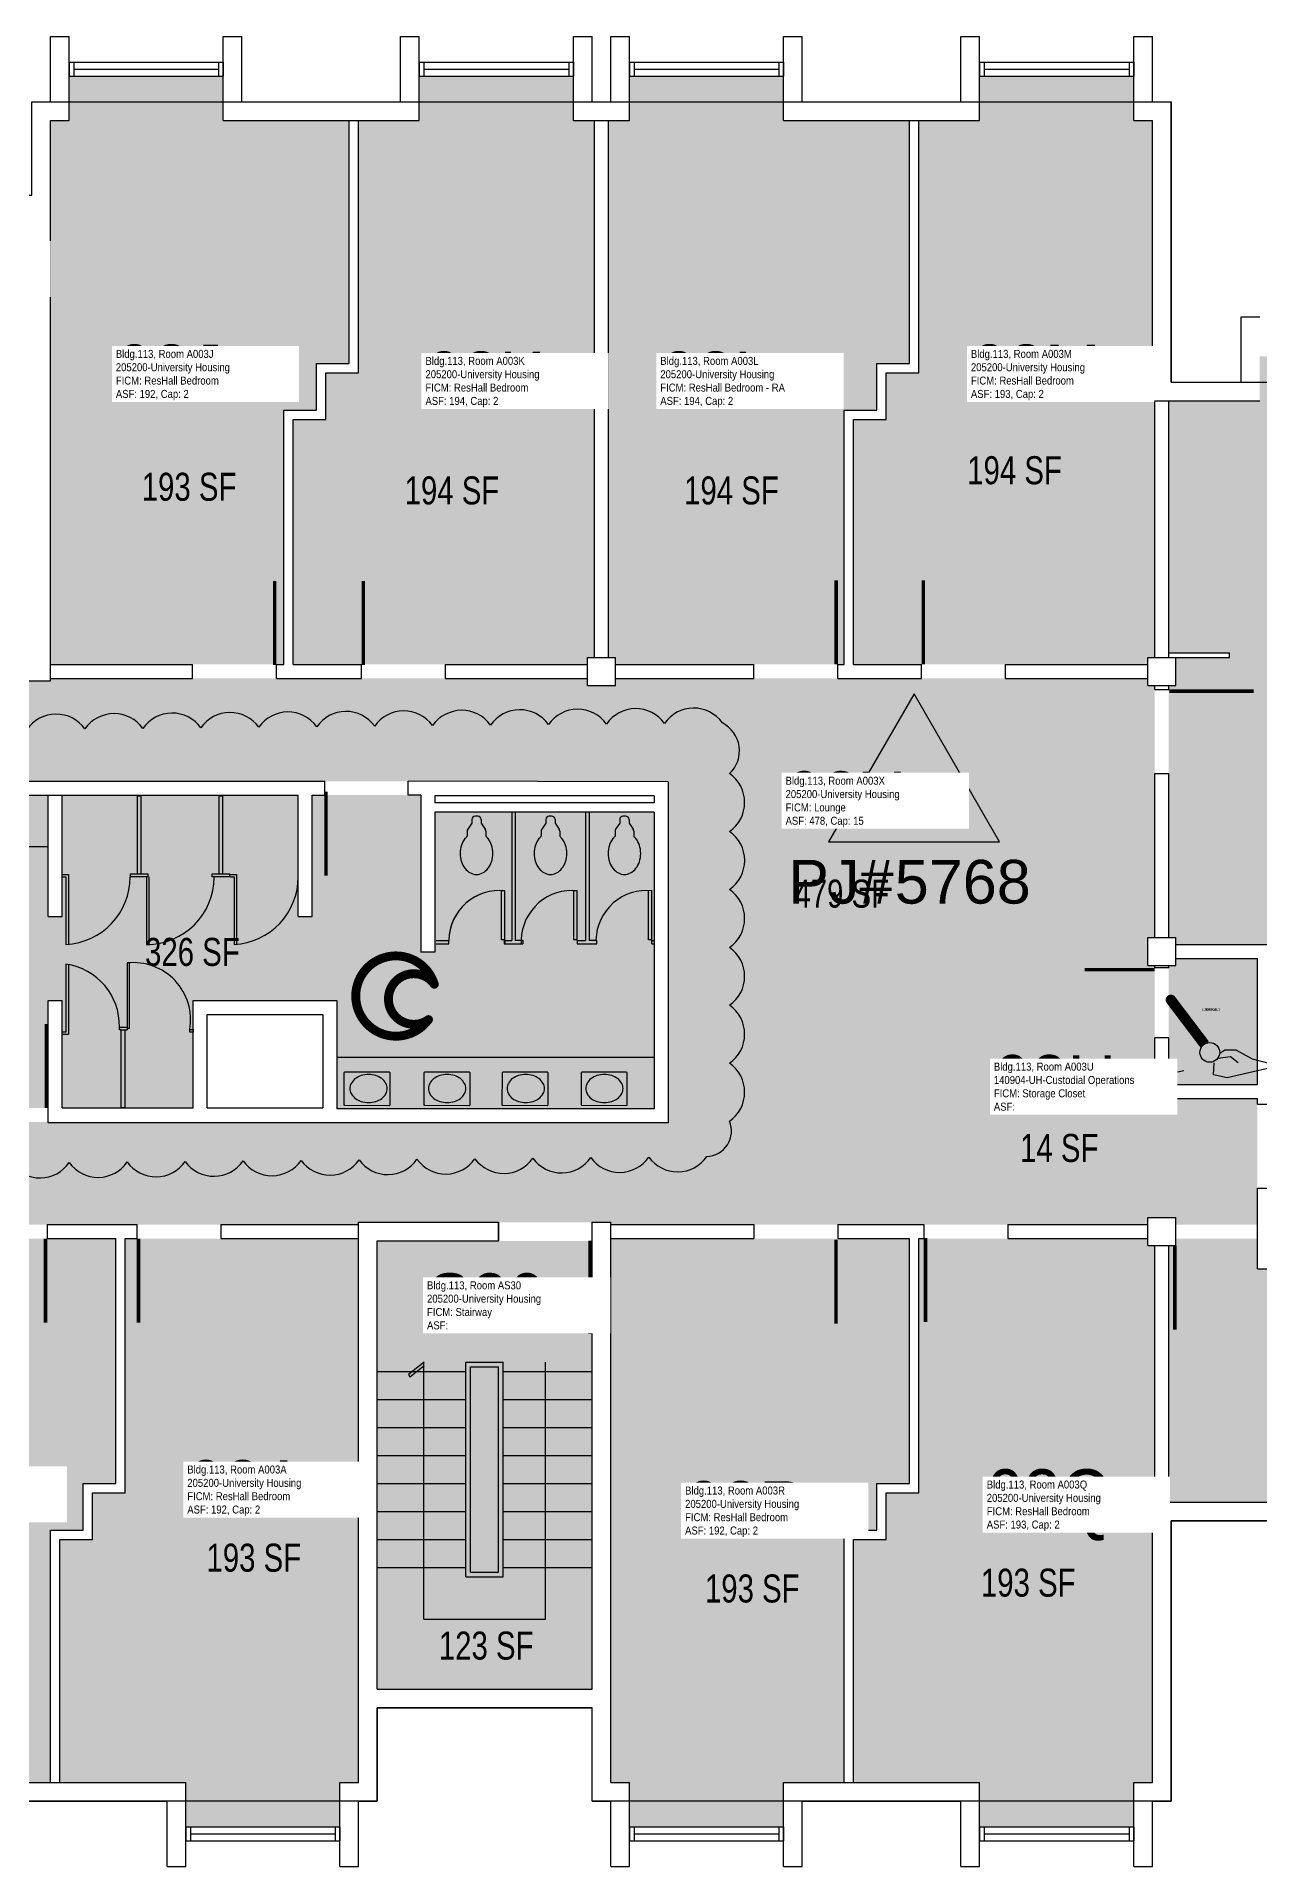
# Model space of a CAD drawing. Header units: inches. Extents: x -196 to 3268, y -1228 to 4808.
# Drawn here: x 458 to 982, y 2828 to 3612 of the extents above; entities that cross this region are included whole.
import ezdxf
from ezdxf.enums import TextEntityAlignment as Align

# ---------------------------------------------------------------- set-up
doc = ezdxf.new("R2010")
doc.units = ezdxf.units.IN
doc.header["$LTSCALE"] = 100
doc.header["$MEASUREMENT"] = 0
doc.layers.get('0').update_dxf_attribs({"linetype": 'CONTINUOUS'})
for name, color, linetype in [('A-DOOR', 2, 'CONTINUOUS'), ('A-FLOR', 3, 'CONTINUOUS'), ('A-GLAZ', 1, 'CONTINUOUS'), ('A-IDEN-ICON', 4, 'CONTINUOUS'), ('A-IDEN-RNUM', 7, 'CONTINUOUS'), ('A-IDEN-SNUM', 4, 'CONTINUOUS'), ('A-IDEN-VNUM', 4, 'CONTINUOUS'), ('A-SITE', 3, 'CONTINUOUS'), ('A-WALL', 5, 'CONTINUOUS'), ('AREA-TEXT', 3, 'CONTINUOUS'), ('P-SANR-FIXT', 2, 'CONTINUOUS'), ('Rooms-Category-Color', 7, 'CONTINUOUS'), ('Rooms-College-Color', 7, 'CONTINUOUS'), ('Rooms-Department-Color', 7, 'CONTINUOUS'), ('Rooms-Division-Color', 7, 'CONTINUOUS'), ('Rooms-Information', 7, 'CONTINUOUS')]:
    doc.layers.add(name, color=color, linetype=linetype)
doc.layers.add('A-REV', color=1, linetype='CONTINUOUS', true_color=0xff0000)
doc.styles.add('Arial', font='arial.ttf')
doc.styles.add('CP_AREA', font='arial.ttf', dxfattribs={"height": 15})
doc.styles.add('CP_ROOMSNUMBER', font='arial.ttf', dxfattribs={"height": 1})
doc.styles.add('CP_ROOMVNUMBER', font='arial.ttf', dxfattribs={"width": 0.85, "height": 0.075})

# ---------------------------------------------------------------- blocks, each defined once
blk = doc.blocks.new('CPBATH')
at = {"const_width": 0.0127}
for points in [[(0.0571, 0.0168, 0.861492), (-0.0551, 0, 1)], [(0.0571, 0.0168, 0.729002), (-0.0084, -0.0042, 1)], [(-0.0551, 0, 0.726902), (0.0487, -0.0337, 1)], [(-0.0084, -0.0042, 0.609468), (0.0487, -0.0337, 1)]]:
    blk.add_lwpolyline(points, format="xyb", dxfattribs=at)
at = {"const_width": 0.00637}
for points in [[(0.0544, 0.0152, 1), (0.0599, 0.0184, 1)], [(0.0459, -0.0353, 1), (0.0515, -0.0321, 1)]]:
    blk.add_lwpolyline(points, format="xyb", close=True, dxfattribs=at)
blk = doc.blocks.new('CPCUST')
for p, q in [((0.0171, -0.0639), (0.02, -0.0466)), ((0.0262, -0.0408), (0.0446, -0.0406)), ((0.0297, -0.0341), (0.0376, -0.0302)), ((0.0376, -0.0302), (0.0533, -0.0324)), ((0.0446, -0.0406), (0.0543, -0.0505)), ((0.0533, -0.0324), (0.0745, -0.0479)), ((0.0745, -0.0479), (0.1117, -0.0625)), ((0.0358, -0.0705), (0.0171, -0.0639)), ((0.1117, -0.0625), (0.0358, -0.0705))]:
    blk.add_line(p, q)
at = {"const_width": 0.015}
blk.add_lwpolyline([(-0.03, 0.05), (0.01, -0.0193)], dxfattribs=at)
at = {"const_width": 0.0075}
blk.add_lwpolyline([(-0.0332, 0.0481, 1), (-0.0268, 0.0519, 1)], format="xyb", close=True, dxfattribs=at)
blk.add_circle((0.0158, -0.0313), 0.0141)
blk = doc.blocks.new('TOILET')
for p, q in [((-4, 8.45), (-4, 10.63)), ((4, 8.45), (4, 10.63)), ((-2, 5), (-3.75, 7.62)), ((-2, 3.5), (-2, 5)), ((-0.5, 2), (0.5, 2)), ((2, 5), (3.75, 7.62)), ((2, 3.5), (2, 5))]:
    blk.add_line(p, q)
for points in [[(0, 27, 0.122953), (-2.58, 26.35, 0.105488), (-4.95, 24.36, 0.087567), (-6.44, 21.54, 0.078075), (-7, 18, 0.078075), (-6.44, 14.46, 0.087567), (-4.95, 11.64, 0.046878), (-4, 10.63, 0.122953)], [(4, 10.63, 0.046878), (4.95, 11.64, 0.087567), (6.44, 14.46, 0.078075), (7, 18, 0.078075), (6.44, 21.54, 0.087567), (4.95, 24.36, 0.105488), (2.58, 26.35, 0.122953), (0, 27, 0.122953)]]:
    blk.add_lwpolyline(points, format="xyb")
for centre, start, end in [((-2.5, 8.45), 180, 213.69007), ((2.5, 8.45), 326.30993, 0), ((-0.5, 3.5), 180, 270), ((0.5, 3.5), 270, 0)]:
    blk.add_arc(centre, 1.5, start, end)
blk = doc.blocks.new('SINK')
blk.add_lwpolyline([(8, 0, 0.126822), (7.43, 2.2, 0.10607), (5.66, 4.24, 0.085783), (3.15, 5.52, 0.075445), (0, 6, 0.075445), (-3.15, 5.52, 0.085783), (-5.66, 4.24, 0.10607), (-7.43, 2.2, 0.126822), (-8, 0, 0.126822), (-7.43, -2.2, 0.10607), (-5.66, -4.24, 0.085783), (-3.15, -5.52, 0.075445), (0, -6, 0.075445), (3.15, -5.52, 0.085783), (5.66, -4.24, 0.10607), (7.43, -2.2, 0.126822)], format="xyb", close=True)
blk = doc.blocks.new('ProjectRev')
at = {"transparency": 16777216}
for p, q in [((0, 0.122), (-0.1221, -0.0895)), ((0.1221, -0.0895), (0, 0.122)), ((-0.1221, -0.0895), (0.1221, -0.0895))]:
    blk.add_line(p, q, dxfattribs=at)
at = {"transparency": 16777216, "insert": (-0.1798, -0.1151), "char_height": 0.0625, "attachment_point": 1, "style": 'Arial'}
blk.add_mtext_dynamic_manual_height_columns('PJ#', width=0.24749, gutter_width=0.3125, heights=[0], dxfattribs=at)
at = {"transparency": 16777216, "style": 'Arial', "width": 0.75}
blk.add_attdef('YEAR', text='', height=0.0625, dxfattribs=at).set_placement((0, -0.0359), align=Align.MIDDLE_CENTER)
at = {"transparency": 16777216, "style": 'Arial'}
blk.add_attdef('PROJECT', text='', height=0.0625, dxfattribs=at).set_placement((-0.0276, -0.1151), align=Align.TOP_LEFT)

msp = doc.modelspace()

# ---------------------------------------------------------------- hatches: boundary and pattern name
at = {"layer": 'Rooms-Category-Color', "true_color": 0x728ef3}
for points in [[(538, 3576), (538, 3595), (472, 3595), (472, 3576), (464, 3576), (464, 3343), (524.82, 3343), (564, 3343), (564, 3452), (578, 3452), (578, 3472), (592, 3472), (592, 3576)], [(622, 3595), (688, 3595), (688, 3576), (697, 3576), (697, 3346), (694, 3346), (694, 3343), (568, 3343), (568, 3448), (582, 3448), (582, 3468), (596, 3468), (596, 3576), (622, 3576)], [(712, 3576), (703, 3576), (703, 3346), (706, 3346), (706, 3343), (804, 3343), (804, 3452), (818, 3452), (818, 3472), (832, 3472), (832, 3576), (778, 3576), (778, 3595), (712, 3595)], [(808, 3343), (808, 3448), (822, 3448), (822, 3468), (836, 3468), (836, 3576), (862, 3576), (862, 3595), (928, 3595), (928, 3576), (936, 3576), (936, 3456), (937, 3456), (937, 3346), (934, 3346), (934, 3343), (873.16, 3343), (837.16, 3343), (808, 3343), (837.16, 3343)], [(982, 3456), (982, 3475), (1048, 3475), (1048, 3456), (1056, 3456), (1056, 3223), (946, 3223), (946, 3226), (943, 3226), (943, 3296.26), (943, 3332.26), (943, 3334), (944, 3334), (946, 3334), (946, 3346), (969, 3346), (969, 3348), (943, 3348), (943, 3456)], [(79, 3283), (79, 3337), (114, 3337), (114, 3334), (126, 3334), (126, 3337), (356, 3337), (356, 3336), (363.88, 3336), (464, 3336), (464, 3337), (523.33, 3337), (523.33, 3293), (321, 3293), (321, 3147), (463, 3147), (463, 3146.65), (523.33, 3146.65), (523.33, 3103), (366, 3103), (366, 3106), (354, 3106), (354, 3103), (126, 3103), (126, 3106), (123, 3106), (123, 3214), (126, 3214), (126, 3226), (123, 3226), (123, 3283)], [(523.33, 3293), (523.33, 3337), (694, 3337), (694, 3334), (706, 3334), (706, 3337), (934, 3337), (934, 3333.97), (937, 3333.97), (937, 3226), (934, 3226), (934, 3214), (937, 3214), (937, 3157), (981, 3157), (981, 3103), (946, 3103), (946, 3106), (934, 3106), (934, 3103), (704, 3103), (704, 3104), (695.88, 3104), (655.88, 3104), (596, 3104), (596, 3103), (523.33, 3103), (523.33, 3146.65), (728.62, 3146.65), (728.62, 3292.65)], [(545, 3287), (570.18, 3287), (570.18, 3235), (576.18, 3235), (576.18, 3287), (587, 3287), (618, 3287), (621, 3287), (622.62, 3287), (622.63, 3219.91), (627, 3219.65), (628.62, 3219.65), (628.62, 3279.98), (658.62, 3279.65), (660.62, 3279.65), (690.62, 3279.65), (692.62, 3279.65), (697, 3279.65), (722.62, 3279.65), (722.62, 3152.65), (697, 3152.65), (586.62, 3152.97), (586.62, 3199), (578, 3199), (525.18, 3199), (525.18, 3153), (518, 3153), (515, 3153), (509, 3153), (507, 3153), (501, 3153), (475, 3153), (469, 3153), (469, 3199), (463, 3199), (463, 3153), (430.05, 3153), (427, 3153), (427, 3220), (421, 3220), (421, 3160), (391, 3160), (391, 3218), (389, 3218), (389, 3160), (359, 3160), (359, 3218), (357, 3218), (357, 3160), (327, 3160), (327, 3287), (463, 3287), (463, 3235), (469, 3235), (469, 3287), (501, 3287), (507, 3287), (537, 3287), (539, 3287)], [(943, 3163), (981, 3163), (981, 3217), (946, 3217), (946, 3214), (943, 3214), (943, 3212.96), (943, 3182.96)], [(944, 2984), (943, 2984), (1146, 2984), (1146, 2965), (1212, 2965), (1212, 2984), (1220, 2984), (1220, 3084), (1113, 3084), (1113, 3098), (1093, 3098), (1093, 3112), (987, 3112), (987, 3084), (981, 3084), (981, 3097), (946, 3097), (946, 3094), (943, 3094), (943, 2984)], [(438, 2864), (464, 2864), (464, 2972), (478, 2972), (478, 2992), (492, 2992), (492, 3097), (462.68, 3097), (426.68, 3097), (366, 3097), (366, 3094), (363, 3094), (363, 2864), (372, 2864), (372, 2845), (438, 2845), (438, 2864), (438, 2845)], [(522, 2845), (522, 2864), (468, 2864), (468, 2968), (482, 2968), (482, 2988), (496, 2988), (496, 3097), (501, 3097), (537, 3097), (596, 3097), (596, 2864), (588, 2864), (588, 2845)], [(804, 2972), (818, 2972), (818, 2992), (832, 2992), (832, 3097), (801.27, 3097), (832, 3097), (801.27, 3097), (765.27, 3097), (704, 3097), (704, 3043), (704, 3037), (704, 2958), (704, 2952), (704, 2864), (712, 2864), (712, 2845), (778, 2845), (778, 2864), (804, 2864)], [(928, 2864), (936, 2864), (936, 2984), (937, 2984), (937, 3094), (934, 3094), (934, 3097), (874.07, 3097), (836, 3097), (836, 2988), (822, 2988), (822, 2968), (808, 2968), (808, 2864), (862, 2864), (862, 2845), (928, 2845)]]:
    msp.add_hatch(color=171, dxfattribs=at).paths.add_polyline_path(points)
at = {"layer": 'Rooms-Category-Color', "true_color": 0xadadad}
msp.add_hatch(color=253, dxfattribs=at).paths.add_polyline_path([(696, 2952), (696, 2958), (696, 3096), (656, 3096), (604, 3096), (604, 2958), (604, 2952), (604, 2904), (696, 2904)])
at = {"layer": 'Rooms-College-Color', "true_color": 0xadadad}
for points in [[(538, 3576), (538, 3595), (472, 3595), (472, 3576), (464, 3576), (464, 3343), (524.82, 3343), (564, 3343), (564, 3452), (578, 3452), (578, 3472), (592, 3472), (592, 3576)], [(622, 3595), (688, 3595), (688, 3576), (697, 3576), (697, 3346), (694, 3346), (694, 3343), (568, 3343), (568, 3448), (582, 3448), (582, 3468), (596, 3468), (596, 3576), (622, 3576)], [(712, 3576), (703, 3576), (703, 3346), (706, 3346), (706, 3343), (804, 3343), (804, 3452), (818, 3452), (818, 3472), (832, 3472), (832, 3576), (778, 3576), (778, 3595), (712, 3595)], [(808, 3343), (808, 3448), (822, 3448), (822, 3468), (836, 3468), (836, 3576), (862, 3576), (862, 3595), (928, 3595), (928, 3576), (936, 3576), (936, 3456), (937, 3456), (937, 3346), (934, 3346), (934, 3343), (873.16, 3343), (837.16, 3343), (808, 3343), (837.16, 3343)], [(982, 3456), (982, 3475), (1048, 3475), (1048, 3456), (1056, 3456), (1056, 3223), (946, 3223), (946, 3226), (943, 3226), (943, 3296.26), (943, 3332.26), (943, 3334), (944, 3334), (946, 3334), (946, 3346), (969, 3346), (969, 3348), (943, 3348), (943, 3456)], [(79, 3283), (79, 3337), (114, 3337), (114, 3334), (126, 3334), (126, 3337), (356, 3337), (356, 3336), (363.88, 3336), (464, 3336), (464, 3337), (523.33, 3337), (523.33, 3293), (321, 3293), (321, 3147), (463, 3147), (463, 3146.65), (523.33, 3146.65), (523.33, 3103), (366, 3103), (366, 3106), (354, 3106), (354, 3103), (126, 3103), (126, 3106), (123, 3106), (123, 3214), (126, 3214), (126, 3226), (123, 3226), (123, 3283)], [(523.33, 3293), (523.33, 3337), (694, 3337), (694, 3334), (706, 3334), (706, 3337), (934, 3337), (934, 3333.97), (937, 3333.97), (937, 3226), (934, 3226), (934, 3214), (937, 3214), (937, 3157), (981, 3157), (981, 3103), (946, 3103), (946, 3106), (934, 3106), (934, 3103), (704, 3103), (704, 3104), (695.88, 3104), (655.88, 3104), (596, 3104), (596, 3103), (523.33, 3103), (523.33, 3146.65), (728.62, 3146.65), (728.62, 3292.65)], [(545, 3287), (570.18, 3287), (570.18, 3235), (576.18, 3235), (576.18, 3287), (587, 3287), (618, 3287), (621, 3287), (622.62, 3287), (622.63, 3219.91), (627, 3219.65), (628.62, 3219.65), (628.62, 3279.98), (658.62, 3279.65), (660.62, 3279.65), (690.62, 3279.65), (692.62, 3279.65), (697, 3279.65), (722.62, 3279.65), (722.62, 3152.65), (697, 3152.65), (586.62, 3152.97), (586.62, 3199), (578, 3199), (525.18, 3199), (525.18, 3153), (518, 3153), (515, 3153), (509, 3153), (507, 3153), (501, 3153), (475, 3153), (469, 3153), (469, 3199), (463, 3199), (463, 3153), (430.05, 3153), (427, 3153), (427, 3220), (421, 3220), (421, 3160), (391, 3160), (391, 3218), (389, 3218), (389, 3160), (359, 3160), (359, 3218), (357, 3218), (357, 3160), (327, 3160), (327, 3287), (463, 3287), (463, 3235), (469, 3235), (469, 3287), (501, 3287), (507, 3287), (537, 3287), (539, 3287)], [(943, 3163), (981, 3163), (981, 3217), (946, 3217), (946, 3214), (943, 3214), (943, 3212.96), (943, 3182.96)], [(944, 2984), (943, 2984), (1146, 2984), (1146, 2965), (1212, 2965), (1212, 2984), (1220, 2984), (1220, 3084), (1113, 3084), (1113, 3098), (1093, 3098), (1093, 3112), (987, 3112), (987, 3084), (981, 3084), (981, 3097), (946, 3097), (946, 3094), (943, 3094), (943, 2984)], [(438, 2864), (464, 2864), (464, 2972), (478, 2972), (478, 2992), (492, 2992), (492, 3097), (462.68, 3097), (426.68, 3097), (366, 3097), (366, 3094), (363, 3094), (363, 2864), (372, 2864), (372, 2845), (438, 2845), (438, 2864), (438, 2845)], [(522, 2845), (522, 2864), (468, 2864), (468, 2968), (482, 2968), (482, 2988), (496, 2988), (496, 3097), (501, 3097), (537, 3097), (596, 3097), (596, 2864), (588, 2864), (588, 2845)], [(804, 2972), (818, 2972), (818, 2992), (832, 2992), (832, 3097), (801.27, 3097), (832, 3097), (801.27, 3097), (765.27, 3097), (704, 3097), (704, 3043), (704, 3037), (704, 2958), (704, 2952), (704, 2864), (712, 2864), (712, 2845), (778, 2845), (778, 2864), (804, 2864)], [(928, 2864), (936, 2864), (936, 2984), (937, 2984), (937, 3094), (934, 3094), (934, 3097), (874.07, 3097), (836, 3097), (836, 2988), (822, 2988), (822, 2968), (808, 2968), (808, 2864), (862, 2864), (862, 2845), (928, 2845)], [(696, 2952), (696, 2958), (696, 3096), (656, 3096), (604, 3096), (604, 2958), (604, 2952), (604, 2904), (696, 2904)]]:
    msp.add_hatch(color=253, dxfattribs=at).paths.add_polyline_path(points)
at = {"layer": 'Rooms-Department-Color', "true_color": 0x604aed}
for points in [[(538, 3576), (538, 3595), (472, 3595), (472, 3576), (464, 3576), (464, 3343), (524.82, 3343), (564, 3343), (564, 3452), (578, 3452), (578, 3472), (592, 3472), (592, 3576)], [(622, 3595), (688, 3595), (688, 3576), (697, 3576), (697, 3346), (694, 3346), (694, 3343), (568, 3343), (568, 3448), (582, 3448), (582, 3468), (596, 3468), (596, 3576), (622, 3576)], [(712, 3576), (703, 3576), (703, 3346), (706, 3346), (706, 3343), (804, 3343), (804, 3452), (818, 3452), (818, 3472), (832, 3472), (832, 3576), (778, 3576), (778, 3595), (712, 3595)], [(808, 3343), (808, 3448), (822, 3448), (822, 3468), (836, 3468), (836, 3576), (862, 3576), (862, 3595), (928, 3595), (928, 3576), (936, 3576), (936, 3456), (937, 3456), (937, 3346), (934, 3346), (934, 3343), (873.16, 3343), (837.16, 3343), (808, 3343), (837.16, 3343)], [(982, 3456), (982, 3475), (1048, 3475), (1048, 3456), (1056, 3456), (1056, 3223), (946, 3223), (946, 3226), (943, 3226), (943, 3296.26), (943, 3332.26), (943, 3334), (944, 3334), (946, 3334), (946, 3346), (969, 3346), (969, 3348), (943, 3348), (943, 3456)], [(79, 3283), (79, 3337), (114, 3337), (114, 3334), (126, 3334), (126, 3337), (356, 3337), (356, 3336), (363.88, 3336), (464, 3336), (464, 3337), (523.33, 3337), (523.33, 3293), (321, 3293), (321, 3147), (463, 3147), (463, 3146.65), (523.33, 3146.65), (523.33, 3103), (366, 3103), (366, 3106), (354, 3106), (354, 3103), (126, 3103), (126, 3106), (123, 3106), (123, 3214), (126, 3214), (126, 3226), (123, 3226), (123, 3283)], [(523.33, 3293), (523.33, 3337), (694, 3337), (694, 3334), (706, 3334), (706, 3337), (934, 3337), (934, 3333.97), (937, 3333.97), (937, 3226), (934, 3226), (934, 3214), (937, 3214), (937, 3157), (981, 3157), (981, 3103), (946, 3103), (946, 3106), (934, 3106), (934, 3103), (704, 3103), (704, 3104), (695.88, 3104), (655.88, 3104), (596, 3104), (596, 3103), (523.33, 3103), (523.33, 3146.65), (728.62, 3146.65), (728.62, 3292.65)], [(545, 3287), (570.18, 3287), (570.18, 3235), (576.18, 3235), (576.18, 3287), (587, 3287), (618, 3287), (621, 3287), (622.62, 3287), (622.63, 3219.91), (627, 3219.65), (628.62, 3219.65), (628.62, 3279.98), (658.62, 3279.65), (660.62, 3279.65), (690.62, 3279.65), (692.62, 3279.65), (697, 3279.65), (722.62, 3279.65), (722.62, 3152.65), (697, 3152.65), (586.62, 3152.97), (586.62, 3199), (578, 3199), (525.18, 3199), (525.18, 3153), (518, 3153), (515, 3153), (509, 3153), (507, 3153), (501, 3153), (475, 3153), (469, 3153), (469, 3199), (463, 3199), (463, 3153), (430.05, 3153), (427, 3153), (427, 3220), (421, 3220), (421, 3160), (391, 3160), (391, 3218), (389, 3218), (389, 3160), (359, 3160), (359, 3218), (357, 3218), (357, 3160), (327, 3160), (327, 3287), (463, 3287), (463, 3235), (469, 3235), (469, 3287), (501, 3287), (507, 3287), (537, 3287), (539, 3287)], [(943, 3163), (981, 3163), (981, 3217), (946, 3217), (946, 3214), (943, 3214), (943, 3212.96), (943, 3182.96)], [(944, 2984), (943, 2984), (1146, 2984), (1146, 2965), (1212, 2965), (1212, 2984), (1220, 2984), (1220, 3084), (1113, 3084), (1113, 3098), (1093, 3098), (1093, 3112), (987, 3112), (987, 3084), (981, 3084), (981, 3097), (946, 3097), (946, 3094), (943, 3094), (943, 2984)], [(438, 2864), (464, 2864), (464, 2972), (478, 2972), (478, 2992), (492, 2992), (492, 3097), (462.68, 3097), (426.68, 3097), (366, 3097), (366, 3094), (363, 3094), (363, 2864), (372, 2864), (372, 2845), (438, 2845), (438, 2864), (438, 2845)], [(522, 2845), (522, 2864), (468, 2864), (468, 2968), (482, 2968), (482, 2988), (496, 2988), (496, 3097), (501, 3097), (537, 3097), (596, 3097), (596, 2864), (588, 2864), (588, 2845)], [(804, 2972), (818, 2972), (818, 2992), (832, 2992), (832, 3097), (801.27, 3097), (832, 3097), (801.27, 3097), (765.27, 3097), (704, 3097), (704, 3043), (704, 3037), (704, 2958), (704, 2952), (704, 2864), (712, 2864), (712, 2845), (778, 2845), (778, 2864), (804, 2864)], [(928, 2864), (936, 2864), (936, 2984), (937, 2984), (937, 3094), (934, 3094), (934, 3097), (874.07, 3097), (836, 3097), (836, 2988), (822, 2988), (822, 2968), (808, 2968), (808, 2864), (862, 2864), (862, 2845), (928, 2845)]]:
    msp.add_hatch(color=173, dxfattribs=at).paths.add_polyline_path(points)
at = {"layer": 'Rooms-Department-Color', "true_color": 0xacacac}
msp.add_hatch(color=253, dxfattribs=at).paths.add_polyline_path([(696, 2952), (696, 2958), (696, 3096), (656, 3096), (604, 3096), (604, 2958), (604, 2952), (604, 2904), (696, 2904)])
at = {"layer": 'Rooms-Division-Color', "true_color": 0x604aed}
for points in [[(538, 3576), (538, 3595), (472, 3595), (472, 3576), (464, 3576), (464, 3343), (524.82, 3343), (564, 3343), (564, 3452), (578, 3452), (578, 3472), (592, 3472), (592, 3576)], [(622, 3595), (688, 3595), (688, 3576), (697, 3576), (697, 3346), (694, 3346), (694, 3343), (568, 3343), (568, 3448), (582, 3448), (582, 3468), (596, 3468), (596, 3576), (622, 3576)], [(712, 3576), (703, 3576), (703, 3346), (706, 3346), (706, 3343), (804, 3343), (804, 3452), (818, 3452), (818, 3472), (832, 3472), (832, 3576), (778, 3576), (778, 3595), (712, 3595)], [(808, 3343), (808, 3448), (822, 3448), (822, 3468), (836, 3468), (836, 3576), (862, 3576), (862, 3595), (928, 3595), (928, 3576), (936, 3576), (936, 3456), (937, 3456), (937, 3346), (934, 3346), (934, 3343), (873.16, 3343), (837.16, 3343), (808, 3343), (837.16, 3343)], [(982, 3456), (982, 3475), (1048, 3475), (1048, 3456), (1056, 3456), (1056, 3223), (946, 3223), (946, 3226), (943, 3226), (943, 3296.26), (943, 3332.26), (943, 3334), (944, 3334), (946, 3334), (946, 3346), (969, 3346), (969, 3348), (943, 3348), (943, 3456)], [(79, 3283), (79, 3337), (114, 3337), (114, 3334), (126, 3334), (126, 3337), (356, 3337), (356, 3336), (363.88, 3336), (464, 3336), (464, 3337), (523.33, 3337), (523.33, 3293), (321, 3293), (321, 3147), (463, 3147), (463, 3146.65), (523.33, 3146.65), (523.33, 3103), (366, 3103), (366, 3106), (354, 3106), (354, 3103), (126, 3103), (126, 3106), (123, 3106), (123, 3214), (126, 3214), (126, 3226), (123, 3226), (123, 3283)], [(523.33, 3293), (523.33, 3337), (694, 3337), (694, 3334), (706, 3334), (706, 3337), (934, 3337), (934, 3333.97), (937, 3333.97), (937, 3226), (934, 3226), (934, 3214), (937, 3214), (937, 3157), (981, 3157), (981, 3103), (946, 3103), (946, 3106), (934, 3106), (934, 3103), (704, 3103), (704, 3104), (695.88, 3104), (655.88, 3104), (596, 3104), (596, 3103), (523.33, 3103), (523.33, 3146.65), (728.62, 3146.65), (728.62, 3292.65)], [(545, 3287), (570.18, 3287), (570.18, 3235), (576.18, 3235), (576.18, 3287), (587, 3287), (618, 3287), (621, 3287), (622.62, 3287), (622.63, 3219.91), (627, 3219.65), (628.62, 3219.65), (628.62, 3279.98), (658.62, 3279.65), (660.62, 3279.65), (690.62, 3279.65), (692.62, 3279.65), (697, 3279.65), (722.62, 3279.65), (722.62, 3152.65), (697, 3152.65), (586.62, 3152.97), (586.62, 3199), (578, 3199), (525.18, 3199), (525.18, 3153), (518, 3153), (515, 3153), (509, 3153), (507, 3153), (501, 3153), (475, 3153), (469, 3153), (469, 3199), (463, 3199), (463, 3153), (430.05, 3153), (427, 3153), (427, 3220), (421, 3220), (421, 3160), (391, 3160), (391, 3218), (389, 3218), (389, 3160), (359, 3160), (359, 3218), (357, 3218), (357, 3160), (327, 3160), (327, 3287), (463, 3287), (463, 3235), (469, 3235), (469, 3287), (501, 3287), (507, 3287), (537, 3287), (539, 3287)], [(943, 3163), (981, 3163), (981, 3217), (946, 3217), (946, 3214), (943, 3214), (943, 3212.96), (943, 3182.96)], [(944, 2984), (943, 2984), (1146, 2984), (1146, 2965), (1212, 2965), (1212, 2984), (1220, 2984), (1220, 3084), (1113, 3084), (1113, 3098), (1093, 3098), (1093, 3112), (987, 3112), (987, 3084), (981, 3084), (981, 3097), (946, 3097), (946, 3094), (943, 3094), (943, 2984)], [(438, 2864), (464, 2864), (464, 2972), (478, 2972), (478, 2992), (492, 2992), (492, 3097), (462.68, 3097), (426.68, 3097), (366, 3097), (366, 3094), (363, 3094), (363, 2864), (372, 2864), (372, 2845), (438, 2845), (438, 2864), (438, 2845)], [(522, 2845), (522, 2864), (468, 2864), (468, 2968), (482, 2968), (482, 2988), (496, 2988), (496, 3097), (501, 3097), (537, 3097), (596, 3097), (596, 2864), (588, 2864), (588, 2845)], [(804, 2972), (818, 2972), (818, 2992), (832, 2992), (832, 3097), (801.27, 3097), (832, 3097), (801.27, 3097), (765.27, 3097), (704, 3097), (704, 3043), (704, 3037), (704, 2958), (704, 2952), (704, 2864), (712, 2864), (712, 2845), (778, 2845), (778, 2864), (804, 2864)], [(928, 2864), (936, 2864), (936, 2984), (937, 2984), (937, 3094), (934, 3094), (934, 3097), (874.07, 3097), (836, 3097), (836, 2988), (822, 2988), (822, 2968), (808, 2968), (808, 2864), (862, 2864), (862, 2845), (928, 2845)]]:
    msp.add_hatch(color=173, dxfattribs=at).paths.add_polyline_path(points)
at = {"layer": 'Rooms-Division-Color', "true_color": 0xadadad}
msp.add_hatch(color=253, dxfattribs=at).paths.add_polyline_path([(696, 2952), (696, 2958), (696, 3096), (656, 3096), (604, 3096), (604, 2958), (604, 2952), (604, 2904), (696, 2904)])

# ---------------------------------------------------------------- linework, layer by layer
for p, q in [((661.6, 3280), (661.6, 3224.75)), ((661.6, 3280), (661.6, 3224.75)), ((663.1, 3280), (663.1, 3224.75)), ((663.1, 3280), (663.1, 3224.75)), ((693.26, 3280), (693.26, 3224.75)), ((694.76, 3280), (694.76, 3224.75)), ((694.76, 3280), (694.76, 3224.75)), ((469.18, 3253), (471.68, 3253)), ((469.18, 3252), (470.68, 3252)), ((470.68, 3252), (470.68, 3223)), ((471.68, 3253), (471.68, 3223)), ((505.18, 3252), (505.18, 3223)), ((506.18, 3252), (506.18, 3223)), ((541.18, 3253), (543.68, 3253)), ((541.18, 3252), (542.68, 3252)), ((542.68, 3252), (542.68, 3223)), ((543.68, 3253), (543.68, 3223)), ((657.18, 3225), (657.18, 3246)), ((658.68, 3246), (657.18, 3246)), ((658.68, 3225), (658.68, 3246)), ((688.18, 3225), (688.18, 3246)), ((689.68, 3246), (688.18, 3246)), ((689.68, 3225), (689.68, 3246)), ((720.18, 3225), (720.18, 3246)), ((721.68, 3225), (721.68, 3246)), ((505.18, 3223), (506.68, 3223)), ((629.18, 3224.75), (634.68, 3224.75)), ((629.18, 3223.25), (634.68, 3223.25)), ((634.68, 3223.25), (634.68, 3224.75)), ((658.68, 3225), (657.18, 3225)), ((658.35, 3224.75), (661.6, 3224.75)), ((658.35, 3224.75), (658.35, 3223.25)), ((658.35, 3223.25), (666.35, 3223.25)), ((658.68, 3224.75), (661.6, 3224.75)), ((658.68, 3224.75), (658.68, 3223.25)), ((658.68, 3223.25), (665.68, 3223.25)), ((665.68, 3224.75), (663.1, 3224.75)), ((666.35, 3224.75), (663.1, 3224.75)), ((665.68, 3224.75), (665.68, 3223.25)), ((666.35, 3224.75), (666.35, 3223.25)), ((689.68, 3225), (688.18, 3225)), ((689.68, 3224.75), (693.26, 3224.75)), ((689.68, 3224.75), (689.68, 3223.25)), ((689.68, 3223.25), (697.68, 3223.25)), ((690.01, 3224.75), (693.26, 3224.75)), ((690.01, 3223.25), (698.01, 3223.25)), ((697.68, 3224.75), (694.76, 3224.75)), ((698.01, 3224.75), (694.76, 3224.75)), ((698.01, 3223.25), (698.01, 3224.75)), ((698.01, 3223.25), (698.01, 3224.75)), ((721.68, 3225), (720.18, 3225)), ((721.68, 3223.25), (721.68, 3224.75)), ((721.68, 3223.25), (721.68, 3224.75)), ((721.68, 3224.75), (722.62, 3224.75)), ((721.68, 3224.75), (722.62, 3224.75)), ((721.68, 3223.25), (722.62, 3223.25)), ((721.68, 3223.25), (722.62, 3223.25)), ((470.68, 3214.54), (470.68, 3185.54)), ((471.68, 3214.54), (471.68, 3184.54)), ((496.91, 3215.07), (496.91, 3186.37)), ((497.91, 3187), (497.91, 3215.07)), ((469.23, 3185.54), (470.73, 3185.54)), ((469.23, 3184.54), (471.68, 3184.54))]:
    msp.add_line(p, q)
for points in [[(501.29, 3253.27), (501.29, 3286.64), (502.79, 3286.64), (502.79, 3253.27)], [(536.24, 3253.27), (536.24, 3286.64), (537.74, 3286.64), (537.74, 3253.27)], [(505.79, 3253.27), (505.79, 3252.02), (498.29, 3252.02), (498.29, 3253.27), (505.79, 3253.27)], [(540.74, 3253.27), (540.74, 3252.02), (533.24, 3252.02), (533.24, 3253.27), (540.74, 3253.27)], [(634.68, 3223.25), (634.68, 3224.75)], [(494.38, 3186.37), (493.56, 3186.4), (493.56, 3187.65), (496.91, 3187.62)], [(495.88, 3186.37), (495.88, 3153), (494.38, 3153), (494.38, 3186.37), (496.91, 3186.37)], [(497.91, 3187), (496.91, 3186.99)], [(523.68, 3185.37), (523.68, 3186.62), (525.18, 3186.62), (525.18, 3185.37), (523.68, 3185.37)]]:
    msp.add_lwpolyline(points)
for centre, radius, start, end in [((469.18, 3252), 29, 272.9649, 0), ((505.18, 3252), 29, 270, 0), ((541.11, 3252.03), 29.07, 273.10084, 359.9407), ((656.28, 3224.53), 21.6, 83.60543, 178.76642), ((656.27, 3224.54), 21.59, 83.59849, 179.44594), ((687.28, 3224.53), 21.6, 83.60543, 178.76642), ((719.28, 3224.53), 21.6, 83.60543, 178.76642), ((467.08, 3188.29), 26.49, 358.61535, 82.19172), ((499.61, 3190.8), 24.43, 350.15005, 96.35171)]:
    msp.add_arc(centre, radius, start, end)
at = {"layer": 'A-DOOR'}
for points in [[(560.07, 3342.72, 1.5, 1.5, 0), (560.07, 3378.72, 0, 0, 0), (559.32, 3378.72, 0, 0, 0.414214), (524.82, 3341.22, 0, 0, 0.414214)], [(598.01, 3342.72, 1.5, 1.5, 0), (598.01, 3378.72, 0, 0, 0), (598.76, 3378.72, 0, 0, -0.414214), (633.26, 3341.22, 0, 0, -0.414214)], [(800.58, 3343.03, 1.5, 1.5, 0), (800.58, 3379.03, 0, 0, 0), (799.83, 3379.03, 0, 0, 0.414214), (765.33, 3341.53, 0, 0, 0.414214)], [(837.91, 3343.03, 1.5, 1.5, 0), (837.91, 3379.03, 0, 0, 0), (838.66, 3379.03, 0, 0, -0.414214), (873.16, 3341.53, 0, 0, -0.414214)], [(943.33, 3331.51, 1.5, 1.5, 0), (979.33, 3331.51, 0, 0, 0), (979.33, 3330.76, 0, 0, -0.414214), (941.83, 3296.26, 0, 0, -0.414214)], [(582.05, 3288.5, 1.5, 1.5, 0), (582.05, 3252.5, 0, 0, 0), (582.8, 3252.5, 0, 0, 0.414214), (617.3, 3290, 0, 0, 0.414214)], [(937.05, 3212.21, 1.5, 1.5, 0), (907.05, 3212.21, 0, 0, 0), (907.05, 3212.96, 0, 0, 0.414214), (937.05, 3182.96, 0, 0, 0.414214)], [(462.3, 3152.95, 1.5, 1.5, 0), (462.3, 3188.95, 0, 0, 0), (461.55, 3188.95, 0, 0, 0.414214), (427.05, 3151.45, 0, 0, 0.414214)], [(461.93, 3097.02, 1.5, 1.5, 0), (461.93, 3061.02, 0, 0, 0), (461.18, 3061.02, 0, 0, -0.414214), (426.68, 3098.52, 0, 0, -0.414214)], [(501.75, 3096.98, 1.5, 1.5, 0), (501.75, 3060.98, 0, 0, 0), (502.5, 3060.98, 0, 0, 0.414214), (537, 3098.48, 0, 0, 0.414214)], [(695.13, 3096.06, 1.5, 1.5, 0), (695.13, 3056.06, 0, 0, 0), (695.88, 3056.06, 0, 0, -0.414214), (655.88, 3096.06, 0, 0, -0.414214)], [(800.52, 3096.49, 1.5, 1.5, 0), (800.52, 3060.49, 0, 0, 0), (799.77, 3060.49, 0, 0, -0.414214), (765.27, 3097.99, 0, 0, -0.414214)], [(838.82, 3097.24, 1.5, 1.5, 0), (838.82, 3061.24, 0, 0, 0), (839.57, 3061.24, 0, 0, 0.414214), (874.07, 3098.74, 0, 0, 0.414214)], [(945.65, 3094, 1.5, 1.5, 0), (945.65, 3058, 0, 0, 0), (946.4, 3058, 0, 0, 0.414214), (980.9, 3095.5, 0, 0, 0.414214)]]:
    msp.add_lwpolyline(points, format="xyseb", dxfattribs=at)
at = {"layer": 'A-FLOR'}
for p, q in [((327, 3265), (463, 3265)), ((722.62, 3174.65), (586.62, 3174.65)), ((624.03, 3044.02), (617.38, 3038.72)), ((617.93, 3037.72), (624.03, 3042.66)), ((624, 2934), (624, 3044)), ((676, 2934), (676, 3044)), ((604, 3040), (642, 3040)), ((617.38, 3038.72), (617.93, 3037.72)), ((658, 3040), (696, 3040)), ((604, 3028), (642, 3028)), ((658, 3028), (696, 3028)), ((604, 3016), (642, 3016)), ((658, 3016), (696, 3016)), ((604, 3004), (642, 3004)), ((658, 3004), (696, 3004)), ((604, 2992), (642, 2992)), ((658, 2992), (696, 2992)), ((604, 2980), (642, 2980)), ((658, 2980), (696, 2980)), ((604, 2968), (642, 2968)), ((658, 2968), (696, 2968)), ((604, 2956), (642, 2956)), ((658, 2956), (696, 2956)), ((624, 2934), (676, 2934))]:
    msp.add_line(p, q, dxfattribs=at)
at = {"layer": 'A-GLAZ'}
for p, q in [((474, 3601), (536, 3601)), ((624, 3601), (686, 3601)), ((714, 3601), (776, 3601)), ((864, 3601), (926, 3601)), ((474, 3598), (536, 3598)), ((474, 3595), (536, 3595)), ((624, 3598), (686, 3598)), ((624, 3595), (686, 3595)), ((714, 3598), (776, 3598)), ((714, 3595), (776, 3595)), ((864, 3598), (926, 3598)), ((864, 3595), (926, 3595)), ((524, 2845), (586, 2845)), ((524, 2842), (586, 2842)), ((524, 2839), (586, 2839)), ((714, 2845), (776, 2845)), ((714, 2842), (776, 2842)), ((714, 2839), (776, 2839)), ((864, 2845), (926, 2845)), ((864, 2842), (926, 2842)), ((864, 2839), (926, 2839))]:
    msp.add_line(p, q, dxfattribs=at)
at = {"layer": 'A-IDEN-VNUM'}
msp.add_lwpolyline([(922.84, 3163.33), (949.54, 3169.02)], dxfattribs=at)
at = {"layer": 'A-REV'}
msp.add_lwpolyline([(447.27, 3129.34, 0.520567), (472.09, 3129.58, 0.520567), (496.91, 3129.81, 0.520567), (521.74, 3130.05, 0.520567), (546.56, 3130.29, 0.520567), (571.38, 3130.52, 0.520567), (596.2, 3130.76, 0.520567), (621.02, 3131, 0.520567), (645.84, 3131.23, 0.520567), (670.66, 3131.47, 0.520567), (695.48, 3131.71, 0.520567), (720.3, 3131.94, 0.520567), (745.13, 3132.18, 0.520567), (754.91, 3147.31, 0.520567), (754.91, 3172.13, 0.520567), (754.91, 3196.95, 0.520567), (754.91, 3221.77, 0.520567), (754.91, 3246.59, 0.520567), (754.91, 3271.42, 0.520567), (754.91, 3296.24, 0.520567), (751.83, 3317.95, 0.520567), (727.01, 3317.71, 0.520567), (702.19, 3317.47, 0.520567), (677.37, 3317.24, 0.520567), (652.55, 3317, 0.520567), (627.72, 3316.77, 0.520567), (602.9, 3316.53, 0.520567), (578.08, 3316.29, 0.520567), (553.26, 3316.06, 0.520567), (528.44, 3315.82, 0.520567), (503.62, 3315.58, 0.520567), (478.8, 3315.35, 0.520567), (453.98, 3315.11, 0.520567)], format="xyb", dxfattribs=at)
at = {"layer": 'A-SITE'}
msp.add_lwpolyline([(944, 3584), (944, 3464), (1064, 3464), (1064, 3224), (1228, 3224), (1228, 2976), (944, 2976), (944, 2856), (696, 2856), (696, 2896), (604, 2896), (604, 2856), (116, 2856), (116, 2976), (-4, 2976), (-4, 3216), (-168, 3216), (-168, 3464), (116, 3464), (116, 3584), (364, 3584), (364, 3544), (456, 3544), (456, 3584)], close=True, dxfattribs=at)
at = {"layer": 'A-WALL'}
for p, q in [((464, 3612), (472, 3612)), ((464, 3584), (464, 3612)), ((472, 3576), (472, 3612)), ((538, 3576), (538, 3612)), ((538, 3612), (546, 3612)), ((546, 3584), (546, 3612)), ((614, 3584), (614, 3612)), ((614, 3612), (622, 3612)), ((622, 3576), (622, 3612)), ((688, 3576), (688, 3612)), ((688, 3612), (696, 3612)), ((696, 3584), (696, 3612)), ((704, 3584), (704, 3612)), ((704, 3612), (712, 3612)), ((712, 3576), (712, 3612)), ((778, 3576), (778, 3612)), ((778, 3612), (786, 3612)), ((786, 3584), (786, 3612)), ((854, 3584), (854, 3612)), ((854, 3612), (862, 3612)), ((862, 3576), (862, 3612)), ((928, 3576), (928, 3612)), ((928, 3612), (936, 3612)), ((936, 3584), (936, 3612)), ((472, 3601), (472, 3595)), ((472, 3601), (474, 3601)), ((474, 3601), (474, 3595)), ((536, 3601), (536, 3595)), ((536, 3601), (538, 3601)), ((538, 3601), (538, 3595)), ((622, 3601), (622, 3595)), ((622, 3601), (624, 3601)), ((624, 3601), (624, 3595)), ((686, 3601), (686, 3595)), ((686, 3601), (688, 3601)), ((688, 3601), (688, 3595)), ((712, 3601), (712, 3595)), ((712, 3601), (714, 3601)), ((714, 3601), (714, 3595)), ((776, 3601), (776, 3595)), ((776, 3601), (778, 3601)), ((778, 3601), (778, 3595)), ((862, 3601), (862, 3595)), ((862, 3601), (864, 3601)), ((864, 3601), (864, 3595)), ((926, 3601), (926, 3595)), ((926, 3601), (928, 3601)), ((928, 3601), (928, 3595)), ((472, 3595), (474, 3595)), ((536, 3595), (538, 3595)), ((622, 3595), (624, 3595)), ((686, 3595), (688, 3595)), ((712, 3595), (714, 3595)), ((776, 3595), (778, 3595)), ((862, 3595), (864, 3595)), ((926, 3595), (928, 3595)), ((456, 3584), (464, 3584)), ((546, 3584), (614, 3584)), ((696, 3584), (704, 3584)), ((786, 3584), (854, 3584)), ((936, 3584), (944, 3584)), ((944, 3464), (944, 3584)), ((464, 3336), (464, 3576)), ((464, 3576), (472, 3576)), ((538, 3576), (622, 3576)), ((592, 3472), (592, 3576)), ((596, 3468), (596, 3576)), ((688, 3576), (712, 3576)), ((697, 3346), (697, 3576)), ((703, 3346), (703, 3576)), ((778, 3576), (862, 3576)), ((832, 3472), (832, 3576)), ((836, 3468), (836, 3576)), ((928, 3576), (936, 3576)), ((936, 3456), (936, 3576)), ((974, 3492), (982, 3492)), ((974, 3464), (974, 3492)), ((578, 3472), (592, 3472)), ((578, 3452), (578, 3472)), ((582, 3468), (596, 3468)), ((582, 3448), (582, 3468)), ((818, 3472), (832, 3472)), ((818, 3452), (818, 3472)), ((822, 3468), (836, 3468)), ((822, 3448), (822, 3468)), ((944, 3464), (974, 3464)), ((564, 3343), (564, 3452)), ((564, 3452), (578, 3452)), ((804, 3452), (818, 3452)), ((804, 3343), (804, 3452)), ((936, 3456), (982, 3456)), ((937, 3346), (937, 3456)), ((943, 3346), (943, 3456)), ((568, 3448), (582, 3448)), ((568, 3343), (568, 3448)), ((808, 3448), (822, 3448)), ((808, 3343), (808, 3448)), ((943, 3348), (969, 3348)), ((969, 3346), (969, 3348)), ((464, 3343), (524.82, 3343)), ((524.82, 3337), (524.82, 3343)), ((560.82, 3337), (560.82, 3343)), ((560.82, 3343), (564, 3343)), ((568, 3343), (597.26, 3343)), ((597.26, 3337), (597.26, 3343)), ((633.26, 3337), (633.26, 3343)), ((633.26, 3343), (694, 3343)), ((694, 3334), (694, 3346)), ((694, 3346), (706, 3346)), ((706, 3334), (706, 3346)), ((706, 3343), (765.33, 3343)), ((765.33, 3337), (765.33, 3343)), ((801.33, 3337), (801.33, 3343)), ((801.33, 3343), (804, 3343)), ((808, 3343), (837.16, 3343)), ((837.16, 3337), (837.16, 3343)), ((873.16, 3337), (873.16, 3343)), ((873.16, 3343), (934, 3343)), ((934, 3333.97), (934, 3346)), ((934, 3346), (946, 3346)), ((943, 3346), (969, 3346)), ((946, 3333.97), (946, 3346)), ((403.88, 3336), (464, 3336)), ((464, 3337), (524.82, 3337)), ((560.82, 3337), (597.26, 3337)), ((633.26, 3337), (694, 3337)), ((694, 3334), (706, 3334)), ((706, 3337), (765.33, 3337)), ((801.33, 3337), (837.16, 3337)), ((873.16, 3337), (934, 3337)), ((934, 3333.97), (946, 3333.97)), ((937, 3332.26), (937, 3333.97)), ((937, 3332.26), (943, 3332.26)), ((943, 3332.26), (943, 3333.97)), ((321, 3293), (581.5, 3293)), ((581.5, 3287), (581.5, 3293)), ((728.62, 3292.65), (617.3, 3293)), ((617.3, 3287), (617.3, 3293)), ((937, 3296.26), (943, 3296.26)), ((937, 3226), (937, 3296.26)), ((943, 3226), (943, 3296.26)), ((327, 3287), (463, 3287)), ((460.18, 3287), (570.18, 3287)), ((463, 3235), (463, 3287)), ((469, 3235), (469, 3287)), ((570.18, 3235), (570.18, 3287)), ((576.18, 3287), (581.5, 3287)), ((576.18, 3235), (576.18, 3287)), ((622.62, 3287), (617.3, 3287)), ((622.62, 3287), (622.62, 3219.65)), ((628.62, 3286.65), (628.62, 3283.65)), ((722.62, 3286.65), (628.62, 3286.65)), ((722.62, 3286.65), (722.62, 3283.65)), ((728.62, 3292.65), (728.62, 3146.65)), ((722.62, 3283.65), (628.62, 3283.65)), ((628.62, 3279.65), (628.62, 3219.65)), ((722.62, 3279.65), (628.62, 3279.65)), ((722.62, 3279.65), (722.62, 3152.65)), ((463, 3235), (469, 3235)), ((570.18, 3235), (576.18, 3235)), ((934, 3214), (934, 3226)), ((934, 3226), (946, 3226)), ((946, 3214), (946, 3226)), ((946, 3223), (1056, 3223)), ((628.62, 3219.65), (622.62, 3219.65)), ((946, 3217), (981, 3217)), ((981, 3163), (981, 3217)), ((934, 3214), (946, 3214)), ((937, 3212.96), (937, 3214)), ((943, 3212.96), (937, 3212.96)), ((943, 3212.96), (943, 3214)), ((463, 3146.65), (463, 3199)), ((463, 3199), (469, 3199)), ((469, 3153), (469, 3199)), ((525.18, 3153), (525.18, 3199)), ((525.18, 3199), (586.62, 3199)), ((586.62, 3199), (586.62, 3152.65)), ((531.18, 3153), (531.18, 3193)), ((531.18, 3193), (580.62, 3193)), ((580.62, 3193), (580.62, 3153)), ((943, 3182.96), (937, 3182.96)), ((937, 3157), (937, 3182.96)), ((943, 3163), (943, 3182.96)), ((943, 3163), (981, 3163)), ((469, 3153), (525.18, 3153)), ((531.18, 3153), (580.62, 3153)), ((722.62, 3152.65), (586.62, 3152.65)), ((937, 3157), (981, 3157)), ((981, 3154.64), (981, 3157)), ((981, 3154.64), (987, 3154.64)), ((728.62, 3146.65), (463, 3146.65)), ((981, 3118.64), (987, 3118.64)), ((981, 3084), (981, 3118.64)), ((934, 3106), (946, 3106)), ((934, 3094), (934, 3106)), ((946, 3094), (946, 3106)), ((462.68, 3103), (462.68, 3097)), ((462.68, 3103), (501, 3103)), ((462.68, 3097), (492, 3097)), ((492, 2992), (492, 3097)), ((496, 2988), (496, 3097)), ((496, 3097), (501, 3097)), ((501, 3103), (501, 3097)), ((537, 3103), (537, 3097)), ((537, 3103), (596, 3103)), ((537, 3097), (596, 3097)), ((596, 3104), (656, 3104)), ((596, 2864), (596, 3104)), ((655.88, 3104), (655.88, 3096)), ((656, 3096), (656, 3104)), ((695.88, 3104), (704, 3104)), ((695.88, 3104), (695.88, 3086.06)), ((696, 2904), (696, 3104)), ((704, 2864), (704, 3104)), ((704, 3103), (765.27, 3103)), ((704, 3097), (765.27, 3097)), ((765.27, 3103), (765.27, 3097)), ((801.27, 3103), (838.07, 3103)), ((801.27, 3103), (801.27, 3097)), ((801.27, 3097), (832, 3097)), ((832, 2992), (832, 3097)), ((836, 3097), (838.07, 3097)), ((836, 2988), (836, 3097)), ((838.07, 3103), (838.07, 3097)), ((874.07, 3103), (934, 3103)), ((874.07, 3103), (874.07, 3097)), ((874.07, 3097), (934, 3097)), ((604, 2904), (604, 3096)), ((604, 3096), (656, 3096)), ((934, 3094), (946, 3094)), ((937, 2984), (937, 3094)), ((943, 2984), (943, 3094)), ((981, 3084), (987, 3084)), ((642, 2952), (642, 3044)), ((642, 3044), (658, 3044)), ((644, 2954), (644, 3042)), ((644, 3042), (656, 3042)), ((656, 2954), (656, 3042)), ((658, 2952), (658, 3044)), ((478, 2992), (492, 2992)), ((478, 2972), (478, 2992)), ((482, 2968), (482, 2988)), ((482, 2988), (496, 2988)), ((818, 2972), (818, 2992)), ((818, 2992), (832, 2992)), ((822, 2988), (836, 2988)), ((822, 2968), (822, 2988)), ((936, 2976), (936, 2984.02)), ((936, 2864), (936, 2984)), ((936, 2984), (1146, 2984)), ((464, 2972), (478, 2972)), ((464, 2864), (464, 2972)), ((804, 2864), (804, 2972)), ((804, 2972), (818, 2972)), ((944, 2856), (944, 2976)), ((944, 2976), (1138, 2976)), ((468, 2968), (482, 2968)), ((468, 2864), (468, 2968)), ((808, 2864), (808, 2968)), ((808, 2968), (822, 2968)), ((642, 2952), (658, 2952)), ((644, 2954), (656, 2954)), ((604, 2904), (696, 2904)), ((604, 2856), (604, 2896)), ((604, 2896), (696, 2896)), ((696, 2856), (696, 2896)), ((438, 2864), (522, 2864)), ((522, 2828), (522, 2864)), ((588, 2864), (596, 2864)), ((588, 2828), (588, 2864)), ((704, 2864), (712, 2864)), ((712, 2828), (712, 2864)), ((778, 2864), (862, 2864)), ((778, 2828), (778, 2864)), ((862, 2828), (862, 2864)), ((928, 2864), (936, 2864)), ((928, 2828), (928, 2864)), ((446, 2856), (514, 2856)), ((514, 2828), (514, 2856)), ((596, 2856), (604, 2856)), ((596, 2828), (596, 2856)), ((696, 2856), (704, 2856)), ((704, 2828), (704, 2856)), ((786, 2828), (786, 2856)), ((786, 2856), (854, 2856)), ((854, 2828), (854, 2856)), ((936, 2828), (936, 2856)), ((936, 2856), (944, 2856)), ((522, 2845), (522, 2839)), ((522, 2845), (524, 2845)), ((522, 2839), (524, 2839)), ((524, 2845), (524, 2839)), ((586, 2845), (586, 2839)), ((586, 2845), (588, 2845)), ((586, 2839), (588, 2839)), ((588, 2845), (588, 2839)), ((712, 2845), (714, 2845)), ((712, 2845), (712, 2839)), ((712, 2839), (714, 2839)), ((714, 2845), (714, 2839)), ((776, 2845), (778, 2845)), ((776, 2845), (776, 2839)), ((776, 2839), (778, 2839)), ((778, 2845), (778, 2839)), ((862, 2845), (864, 2845)), ((862, 2845), (862, 2839)), ((862, 2839), (864, 2839)), ((864, 2845), (864, 2839)), ((926, 2845), (928, 2845)), ((926, 2845), (926, 2839)), ((926, 2839), (928, 2839)), ((928, 2845), (928, 2839)), ((514, 2828), (522, 2828)), ((588, 2828), (596, 2828)), ((704, 2828), (712, 2828)), ((778, 2828), (786, 2828)), ((854, 2828), (862, 2828)), ((928, 2828), (936, 2828))]:
    msp.add_line(p, q, dxfattribs=at)
at = {"layer": 'P-SANR-FIXT'}
for points in [[(609.35, 3154.18), (609.1, 3153.93), (590.1, 3153.96), (589.85, 3154.21), (589.87, 3168.21), (590.12, 3168.46), (609.12, 3168.43), (609.37, 3168.18)], [(643.62, 3154.18), (643.37, 3153.93), (624.37, 3153.96), (624.12, 3154.21), (624.14, 3168.21), (624.39, 3168.46), (643.39, 3168.43), (643.64, 3168.18)], [(677.06, 3154.18), (676.81, 3153.93), (657.81, 3153.96), (657.56, 3154.21), (657.58, 3168.21), (657.83, 3168.46), (676.83, 3168.43), (677.08, 3168.18)], [(710.94, 3154.18), (710.69, 3153.93), (691.69, 3153.96), (691.44, 3154.21), (691.46, 3168.21), (691.71, 3168.46), (710.71, 3168.43), (710.96, 3168.18)]]:
    msp.add_lwpolyline(points, close=True, dxfattribs=at)

# ---------------------------------------------------------------- block references
at = {"layer": 'A-IDEN-ICON', "xscale": 300, "yscale": 300, "zscale": 300}
msp.add_blockref('CPBATH', (611.31, 3200.92), dxfattribs=at)
at = {"layer": 'A-IDEN-ICON', "xscale": 299.9999999951928, "yscale": 299.9999999951928, "zscale": 299.9999999951928, "rotation": 7.12501634903417}
msp.add_blockref('CPCUST', (954.73, 3185.49), dxfattribs=at)
at = {"layer": 'A-REV', "xscale": 300, "yscale": 300, "zscale": 300}
msp.add_blockref('ProjectRev', (833.94, 3293.8), dxfattribs=at).add_auto_attribs({'YEAR': '2017', 'PROJECT': '5768'})
at = {"layer": 'P-SANR-FIXT', "rotation": 180}
for p in [(646.51, 3280), (678.18, 3280), (709.85, 3280)]:
    msp.add_blockref('TOILET', p, dxfattribs=at)
at = {"layer": 'P-SANR-FIXT'}
for p in [(600.27, 3161.29), (633.94, 3161.29), (667.61, 3161.29), (701.27, 3161.29)]:
    msp.add_blockref('SINK', p, dxfattribs=at)

# ---------------------------------------------------------------- texts
at = {"layer": 'A-IDEN-RNUM', "style": 'CP_ROOMSNUMBER', "width": 0.85}
for s, p in [('0003-J0', (515, 3468)), ('0003-K0', (650, 3465)), ('0003-L0', (749, 3465)), ('0003-M0', (886, 3468)), ('0003-X0', (804.25, 3285.11)), ('0003-U0', (961.07, 3195.15)), ('0S30-00', (650.68, 3070.05)), ('0003-A0', (548, 2990)), ('0003-R0', (762, 2981)), ('0003-Q0', (892, 2983))]:
    msp.add_text(s, height=1, dxfattribs=at).set_placement(p, align=Align.MIDDLE)
at = {"layer": 'A-IDEN-SNUM', "style": 'CP_ROOMSNUMBER', "width": 0.85}
for s, p in [('1130A003J0', (515, 3468)), ('1130A003K0', (650, 3465)), ('1130A003L0', (749, 3465)), ('1130A003M0', (886, 3468)), ('1130A003X0', (804.25, 3285.11)), ('1130A003U0', (961.07, 3195.15)), ('1130AS3000', (650.68, 3070.05)), ('1130A003A0', (548, 2990)), ('1130A003R0', (762, 2981)), ('1130A003Q0', (892, 2983))]:
    msp.add_text(s, height=1, dxfattribs=at).set_placement(p, align=Align.MIDDLE)
at = {"layer": 'A-IDEN-VNUM', "style": 'CP_ROOMVNUMBER', "width": 0.85}
for s, p in [('03J', (515, 3468)), ('03K', (650, 3465)), ('03L', (749, 3465)), ('03M', (886, 3468)), ('03X', (804.25, 3285.11)), ('03U', (894.25, 3163.59)), ('S30', (650.68, 3070.05)), ('03A', (548, 2990)), ('03Q', (892, 2983)), ('03R', (762, 2981))]:
    msp.add_text(s, height=24, dxfattribs=at).set_placement(p, align=Align.MIDDLE)
at = {"layer": 'AREA-TEXT', "style": 'CP_AREA', "width": 0.75}
for s, p in [('194 SF', (876.97, 3426.21)), ('193 SF', (523.39, 3419.13)), ('194 SF', (636, 3417.55)), ('194 SF', (755.7, 3417.55)), ('479 SF', (802.95, 3244.8)), ('326 SF', (524.81, 3219.83)), ('14 SF', (896.11, 3135.84)), ('193 SF', (551.12, 2960.27)), ('193 SF', (882.84, 2949.58)), ('193 SF', (764.63, 2947.07)), ('123 SF', (650.66, 2922.61))]:
    msp.add_text(s, height=12, dxfattribs=at).set_placement(p, align=Align.MIDDLE_CENTER)

# ---------------------------------------------------------------- next in the draw order: texts
at = {"layer": 'Rooms-Information', "char_height": 3.4286, "width": 76.8, "attachment_point": 7, "style": 'CP_ROOMVNUMBER', "bg_fill": 3, "box_fill_scale": 1.5, "bg_fill_color": 256, "bg_fill_true_color": 13158600, "bg_fill_transparency": 0}
for s, insert in [('Bldg.113, Room AS31^M^J205200-University Housing^M^JFICM: Stairway^M^JASF: ', (385.54, 3502.05)), ('Bldg.113, Room A003J^M^J205200-University Housing^M^JFICM: ResHall Bedroom^M^JASF: 192, Cap: 2', (492.03, 3456.16)), ('Bldg.113, Room A003K^M^J205200-University Housing^M^JFICM: ResHall Bedroom^M^JASF: 194, Cap: 2', (624.65, 3453.16)), ('Bldg.113, Room A003L^M^J205200-University Housing^M^JFICM: ResHall Bedroom - RA^M^JASF: 194, Cap: 2', (725.23, 3453.16)), ('Bldg.113, Room A003M^M^J205200-University Housing^M^JFICM: ResHall Bedroom^M^JASF: 193, Cap: 2', (858.28, 3456.16)), ('Bldg.113, Room A003X^M^J205200-University Housing^M^JFICM: Lounge^M^JASF: 478, Cap: 15', (778.89, 3273.27)), ('Bldg.113, Room A003U^M^J140904-UH-Custodial Operations^M^JFICM: Storage Closet^M^JASF: ', (868.11, 3151.76)), ('Bldg.113, Room AS30^M^J205200-University Housing^M^JFICM: Stairway^M^JASF: ', (625.32, 3058.06)), ('Bldg.113, Room A003B^M^J205200-University Housing^M^JFICM: ResHall Bedroom^M^JASF: 194, Cap: 2', (392.65, 2976.16)), ('Bldg.113, Room A003A^M^J205200-University Housing^M^JFICM: ResHall Bedroom^M^JASF: 192, Cap: 2', (522.63, 2978.16)), ('Bldg.113, Room A003Q^M^J205200-University Housing^M^JFICM: ResHall Bedroom^M^JASF: 193, Cap: 2', (865.07, 2971.72)), ('Bldg.113, Room A003R^M^J205200-University Housing^M^JFICM: ResHall Bedroom^M^JASF: 192, Cap: 2', (735.86, 2969.16))]:
    msp.add_mtext(s, dxfattribs=dict(at, insert=insert))

doc.saveas('drawing.dxf')
